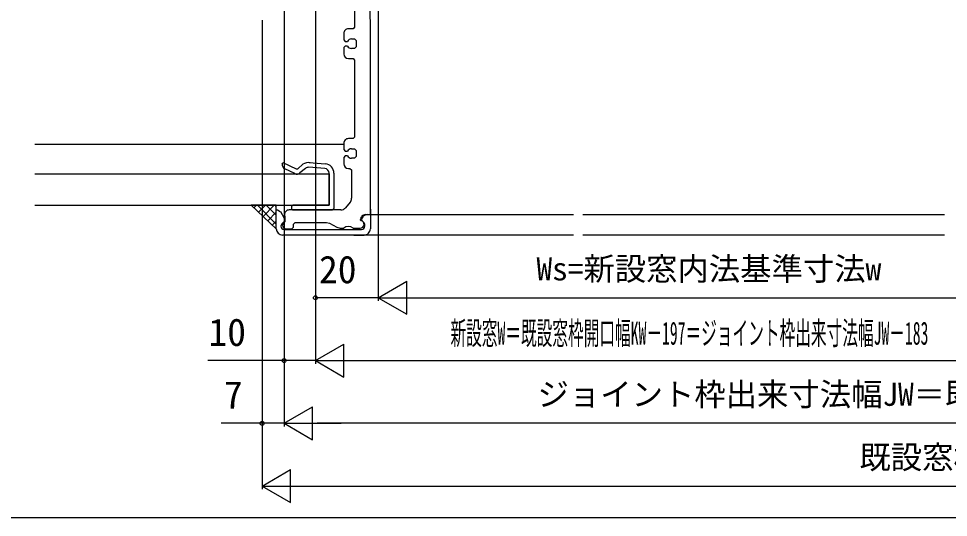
# Model space of a CAD drawing. Units: millimetres, scale not verified. Extents: x -525 to 525, y -783 to 778.
# Drawn here: x -304.7 to -8.1, y -782.8 to -623.8 of the extents above; entities that cross this region are included whole.
import ezdxf
from ezdxf.enums import TextEntityAlignment as Align

# ---------------------------------------------------------------- set-up
doc = ezdxf.new("R2010")
doc.units = ezdxf.units.MM
doc.header["$LTSCALE"] = 4
for name, color, linetype in [('0-2_YKK_11', 7, 'Continuous'), ('0-4_YKK_12', 2, 'Continuous'), ('0-6_YKK_D', 6, 'Continuous'), ('0-7_YKK_ZWAK', 7, 'Continuous'), ('0-8_YSS_K', 3, 'Continuous')]:
    doc.layers.add(name, color=color, linetype=linetype)
doc.styles.add('ＭＳ ゴシック', font='')
doc.styles.get('ＭＳ ゴシック').set_extended_font_data('MS Gothic')

msp = doc.modelspace()

# ---------------------------------------------------------------- linework, layer by layer
at = {"layer": '0-2_YKK_11'}
for p, q in [((-212.037, -669.71), (-206.87, -670.093)), ((-216.554, -673.214), (-219.756, -671.664)), ((-216.185, -671.723), (-215.64, -671.656)), ((-215.64, -671.656), (-213.974, -670.241)), ((-213.188, -671.557), (-214.926, -673.017)), ((-206.981, -671.588), (-212.113, -671.209)), ((-204.092, -673.084), (-204.092, -684.302)), ((-205.592, -673.572), (-205.592, -674.938)), ((-201.927, -684.801), (-218.391, -684.802)), ((-217.592, -684.402), (-217.192, -684.802)), ((-207.892, -683.302), (-217.192, -683.302)), ((-217.192, -684.802), (-204.592, -684.802)), ((-198.954, -682.357), (-200.391, -684.081)), ((-195.173, -687.571), (-195.2, -687.606)), ((-201.764, -690.6), (-200.99, -690.6)), ((-197.99, -690.6), (-195.695, -690.6)), ((-195.144, -688.246), (-194.79, -688.6)), ((-219.19, -691.002), (-207.49, -691.001)), ((-197.79, -692.8), (-194.49, -692.8))]:
    msp.add_line(p, q, dxfattribs=at)
for points in [[(-192.491, -684.5), (-192.49, -686.1), (-192.5, -561.8), (-197, -561.8), (-197, -562.8), (-197.499, -563.3), (-198.499, -563.3)], [(-199.497, -596.55), (-197.997, -596.55), (-197.497, -597.05), (-197.495, -626.55), (-197.995, -627.05), (-199.495, -627.05)], [(-200.995, -628.55), (-200.995, -630.55), (-200.494, -631.05), (-199.794, -631.05)], [(-198.495, -630.3), (-197.495, -630.3), (-196.995, -630.8), (-196.994, -632.8), (-197.494, -633.3), (-198.494, -633.3)], [(-199.793, -632.55), (-200.494, -632.55), (-200.994, -633.05), (-200.994, -635.05)], [(-199.494, -636.55), (-197.994, -636.55), (-197.494, -637.05), (-197.492, -661.55), (-197.992, -662.05), (-199.492, -662.05)], [(-200.992, -663.55), (-200.992, -665.55), (-200.492, -666.05), (-199.791, -666.05)], [(-198.492, -665.3), (-197.492, -665.3), (-196.992, -665.8), (-196.992, -667.8), (-197.492, -668.3), (-198.492, -668.3)], [(-220.581, -670.142), (-220.448, -669.647), (-216.185, -671.723)], [(-199.791, -667.55), (-200.492, -667.55), (-200.992, -668.05), (-200.992, -670.05)], [(-204.092, -673.076), (-204.092, -678.315), (-204.092, -679.025), (-204.092, -684.302), (-204.592, -684.802), (-210.592, -684.802)], [(-205.592, -674.576), (-205.592, -683.002), (-205.592, -679.025), (-205.592, -678.315), (-205.592, -674.441), (-205.592, -678.315), (-205.592, -679.025), (-205.592, -683.002), (-205.592, -673.084)], [(-199.491, -671.55), (-198.991, -671.55), (-198.491, -672.05), (-198.491, -681.076)], [(-205.592, -673.352), (-205.592, -683.002), (-205.892, -683.302), (-217.192, -683.302), (-217.592, -683.702), (-217.592, -684.402)], [(-222.49, -690.802), (-222.49, -687.307), (-222.49, -685.002), (-222.291, -684.802), (-222.056, -684.802), (-221.199, -685.286), (-221.189, -685.302), (-219.934, -687.386)], [(-213.885, -683.302), (-205.892, -683.302), (-217.192, -683.302), (-205.892, -683.302), (-216.474, -683.302)], [(-219.89, -686.302), (-219.89, -686.802), (-219.79, -686.802), (-219.79, -688.624), (-219.946, -688.819), (-220.49, -689.502), (-220.49, -689.602)], [(-195.434, -688.219), (-195.59, -688.024), (-195.59, -687.8)], [(-194.29, -690), (-194.29, -689.307), (-194.437, -688.953), (-194.79, -688.6), (-195.144, -688.246), (-195.2, -687.606), (-194.733, -686.939), (-194.623, -686.8)], [(-194.09, -686.3), (-193.49, -686.3), (-192.69, -686.3), (-192.49, -686.1)], [(-193.505, -686.3), (-192.69, -686.3), (-192.49, -686.5), (-192.49, -690.8)], [(-220.083, -688.609), (-220.697, -689.223), (-220.99, -689.93), (-220.99, -690.002)], [(-219.29, -690.802), (-217.49, -690.802), (-216.99, -690.302), (-216.99, -689.302), (-216.49, -688.802)], [(-216.488, -688.802), (-206.474, -688.801), (-205.559, -689.022), (-203.136, -690.268)], [(-194.49, -692.8), (-207.49, -692.801), (-220.49, -692.802)], [(-219.99, -691.002), (-207.49, -691.001), (-195.29, -691)]]:
    msp.add_lwpolyline(points, dxfattribs=at)
for centre, radius, start, end in [((-199.495, -628.55), 1.5, 90.00424, 180.00424), ((-198.494, -631.8), 1.5, 90.00424, 150.00424), ((-198.494, -631.8), 1.5, 210.00424, 270.00424), ((-199.494, -635.05), 1.5, 180.00424, 270.00424), ((-199.492, -663.55), 1.5, 90.00424, 180.00424), ((-198.492, -666.8), 1.5, 90.00424, 150.00424), ((-219.092, -670.319), 1.5, 173.20652, 243.73747), ((-212.259, -672.702), 3, 79.87585, 124.87585), ((-212.259, -672.702), 3, 79.87585, 124.87585), ((-207.092, -673.084), 3, 0, 85.76954), ((-199.492, -670.05), 1.5, 180.00424, 270.00424), ((-198.492, -666.8), 1.5, 210.00424, 270.00424), ((-215.891, -671.869), 1.5, 243.7645, 310.04831), ((-212.223, -672.705), 1.5, 85.76954, 130.04831), ((-207.092, -673.084), 1.5, 0, 85.76954), ((-200.491, -681.076), 2, 320.19867, 0.00424), ((-218.39, -686.302), 1.5, 90.00424, 180.00424), ((-201.927, -682.801), 2, 270.00424, 320.19867), ((-220.79, -687.902), 1, 315.00424, 32.67803), ((-194.09, -687.8), 1.5, 90.00424, 180.00424), ((-193.505, -687.8), 1.5, 90.00424, 138.19392), ((-220.49, -690.802), 2, 180.00424, 270.00424), ((-219.99, -690.002), 1, 180.00424, 270.00424), ((-219.29, -689.602), 1.2, 180.00424, 270.00424), ((-201.764, -687.6), 3, 242.78813, 270.00424), ((-199.49, -692.6), 2.5, 53.13434, 126.87413), ((-195.695, -689.395), 1.205, 270.00424, 77.47857), ((-195.29, -690), 1, 270.00424, 0.00424), ((-194.49, -690.8), 2, 270.00424, 0.00424)]:
    msp.add_arc(centre, radius, start, end, dxfattribs=at)
at = {"layer": '0-4_YKK_12'}
for p, q in [((-192.69, -686.3), (-127.745, -686.3)), ((-124.745, -686.3), (-9.336, -686.3)), ((-127.745, -692.8), (-194.49, -692.8)), ((-9.336, -692.8), (-124.745, -692.8))]:
    msp.add_line(p, q, dxfattribs=at)
at = {"layer": '0-6_YKK_D'}
for p, q in [((-189.995, -576.002), (-189.995, -713.8)), ((-209.995, -582.802), (-209.995, -733.8)), ((-209.995, -582.802), (-209.995, -733.8)), ((-209.995, -582.802), (-209.995, -713.8)), ((-219.995, -587.002), (-219.995, -753.8)), ((-219.995, -587.002), (-219.995, -733.8)), ((-219.995, -587.002), (-219.995, -753.8)), ((-226.995, -624.302), (-226.995, -773.8)), ((-226.995, -693.8), (-226.995, -753.8)), ((-189.995, -693.8), (-189.995, -713.8)), ((-189.995, -712.8), (-180.902, -707.55)), ((-180.902, -718.05), (-180.902, -707.55)), ((-189.995, -712.8), (-209.995, -712.8)), ((-189.995, -712.8), (-180.902, -718.05)), ((-189.995, -712.8), (-171.808, -712.8)), ((-179.495, -712.8), (65.505, -712.8)), ((-209.995, -732.8), (-200.902, -727.55)), ((-200.902, -738.05), (-200.902, -727.55)), ((-209.995, -732.8), (-200.902, -738.05)), ((-209.995, -732.8), (-191.808, -732.8)), ((-199.495, -732.8), (85.505, -732.8)), ((-219.995, -752.8), (-210.902, -747.55)), ((-210.902, -758.05), (-210.902, -747.55)), ((-219.995, -752.8), (-210.902, -758.05)), ((-219.995, -752.8), (-201.808, -752.8)), ((258.505, -752.8), (-209.495, -752.8)), ((-226.995, -772.8), (-217.902, -767.55)), ((-217.902, -778.05), (-217.902, -767.55)), ((-226.995, -772.8), (-217.902, -778.05)), ((-226.995, -772.8), (-208.808, -772.8)), ((-216.495, -772.8), (265.505, -772.8))]:
    msp.add_line(p, q, dxfattribs=at)
for points in [[(-209.995, -732.8), (-219.995, -732.8), (-244.278, -732.8)], [(-219.995, -752.8), (-226.995, -752.8), (-240.022, -752.8)]]:
    msp.add_lwpolyline(points, dxfattribs=at)
for centre in [(-209.995, -712.8), (-219.995, -732.8), (-226.995, -752.8)]:
    msp.add_circle(centre, 0.637, dxfattribs=at)
at = {"layer": '0-7_YKK_ZWAK'}
msp.add_lwpolyline([(-525, -782.8), (525, -782.8), (525, 747.2)], dxfattribs=at)
at = {"layer": '0-8_YSS_K'}
for p, q in [((-299.496, -663.802), (-200.992, -663.802)), ((-299.496, -683.302), (-205.592, -683.302)), ((-229.598, -684.134), (-228.766, -683.302)), ((-222.485, -689.317), (-228.5, -683.302)), ((-228.138, -685.503), (-225.937, -683.302)), ((-226.678, -686.871), (-223.109, -683.302)), ((-222.485, -686.488), (-225.672, -683.302)), ((-222.485, -683.66), (-222.844, -683.302)), ((-225.218, -688.24), (-222.485, -685.507)), ((-223.759, -689.608), (-222.485, -688.335))]:
    msp.add_line(p, q, dxfattribs=at)
msp.add_lwpolyline([(-299.496, -673.302), (-205.592, -673.302), (-205.592, -683.302)], dxfattribs=at)
msp.add_lwpolyline([(-222.485, -690.802), (-222.485, -683.302), (-230.485, -683.302)], close=True, dxfattribs=at)

# ---------------------------------------------------------------- texts
at = {"layer": '0-6_YKK_D', "style": 'ＭＳ ゴシック'}
for s, height, p in [('20', 8.798, (-208.859, -710.8)), ('Ws=新設窓内法基準寸法w', 7.331, (-139.495, -709.436)), ('10', 8.798, (-244.119, -730.8)), ('7', 8.798, (-239.181, -750.8)), ('ジョイント枠出来寸法幅JW＝既設窓枠開口幅KW－14', 7.331, (-139.16, -749.436)), ('既設窓枠開口幅KW', 7.331, (-36.518, -769.493))]:
    msp.add_text(s, height=height, dxfattribs=at).set_placement(p, align=Align.BOTTOM_LEFT)
at = {"layer": '0-6_YKK_D', "style": 'ＭＳ ゴシック', "width": 0.5}
msp.add_text('新設窓W＝既設窓枠開口幅KW－197＝ジョイント枠出来寸法幅JW－183', height=7.331, dxfattribs=at).set_placement((-166.938, -729.936), align=Align.BOTTOM_LEFT)

doc.saveas('drawing.dxf')
